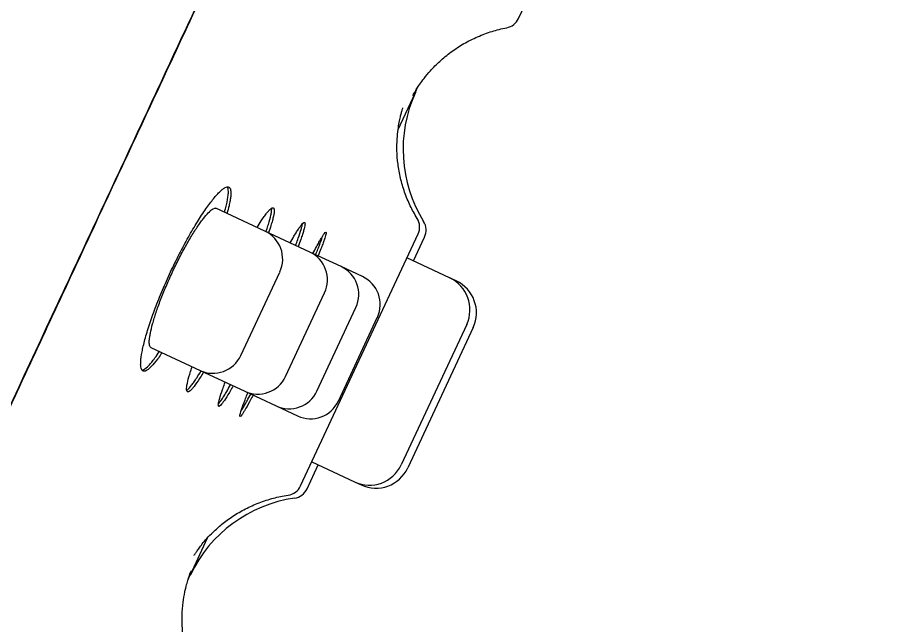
# Model space of a CAD drawing. Header units: millimetres. Extents: x 169 to 4368, y -1049 to 1924.
# Drawn here: x 494.43 to 496.036, y 1181.318 to 1182.426 of the extents above; entities that cross this region are included whole.
import ezdxf

# ---------------------------------------------------------------- set-up
doc = ezdxf.new("R2010")
doc.units = ezdxf.units.MM

msp = doc.modelspace()

# ---------------------------------------------------------------- linework, layer by layer
for p, q in [((495.3421, 1182.424), (495.5562, 1182.883)), ((495.1226, 1182.2218), (495.1541, 1182.2893)), ((494.8801, 1182.0365), (494.7908, 1182.0782)), ((494.9617, 1181.9985), (494.8801, 1182.0365)), ((494.945, 1181.5723), (495.1591, 1182.0314)), ((495.1505, 1181.9822), (495.1708, 1182.0258)), ((495.0188, 1181.9719), (494.9617, 1181.9985)), ((495.2166, 1181.9513), (495.1387, 1181.9877)), ((495.0578, 1181.9537), (495.0188, 1181.9719)), ((494.8362, 1181.8098), (494.9072, 1181.9621)), ((495.2284, 1181.9458), (495.2166, 1181.9513)), ((495.2279, 1181.9446), (495.2284, 1181.9458)), ((494.9178, 1181.7718), (494.9888, 1181.9241)), ((494.9749, 1181.7452), (495.0459, 1181.8974)), ((495.0138, 1181.727), (495.0848, 1181.8793)), ((495.2476, 1181.8663), (495.1284, 1181.6107)), ((495.2594, 1181.8608), (495.1402, 1181.6052)), ((494.6725, 1181.8244), (494.7618, 1181.7828)), ((494.7618, 1181.7828), (494.8433, 1181.7447)), ((494.8433, 1181.7447), (494.9004, 1181.7181)), ((494.9004, 1181.7181), (494.9394, 1181.6999)), ((494.9654, 1181.6161), (495.0434, 1181.5797)), ((494.9568, 1181.5669), (494.9772, 1181.6106)), ((495.0434, 1181.5797), (495.0551, 1181.5742)), ((495.0551, 1181.5742), (495.0557, 1181.5754)), ((494.7443, 1181.4104), (494.7757, 1181.4778))]:
    msp.add_line(p, q)
for centre, radius, start, end in [((495.315, 1182.4367), 0.03, 280.7898, 334.9945), ((495.3817, 1182.1859), 0.25, 155.5758, 211.7642), ((495.1319, 1182.0441), 0.03, 334.9999, 31.5653), ((495.1437, 1182.0385), 0.03, 334.9999, 31.7561), ((494.8564, 1181.9858), 0.056, 335, 65), ((494.938, 1181.9477), 0.056, 335, 65), ((494.9951, 1181.9211), 0.056, 335, 65), ((495.0341, 1181.9029), 0.056, 335, 65), ((495.1896, 1181.8933), 0.064, 335, 65), ((495.2014, 1181.8878), 0.064, 335, 65), ((494.7854, 1181.8335), 0.056, 245, 335), ((494.867, 1181.7955), 0.056, 245, 335), ((494.9241, 1181.7688), 0.056, 245, 335), ((494.9631, 1181.7507), 0.056, 245, 335), ((495.0704, 1181.6377), 0.064, 245, 335), ((495.0822, 1181.6322), 0.064, 245, 335), ((494.9178, 1181.585), 0.03, 278.435, 334.9944), ((494.9296, 1181.5796), 0.03, 278.2462, 334.9944), ((494.9698, 1181.3025), 0.25, 98.2355, 154.4238)]:
    msp.add_arc(centre, radius, start, end)
for points, knots in [([(492.4455, 1177.489), (492.4455, 1177.489), (492.4455, 1177.489), (492.4457, 1177.4894), (492.4466, 1177.4914), (492.45, 1177.4987), (492.4588, 1177.5176), (492.4729, 1177.5478), (492.4916, 1177.5879), (492.5137, 1177.6353), (492.5379, 1177.6874), (492.5644, 1177.7441), (492.5943, 1177.8081), (492.6276, 1177.8797), (492.663, 1177.9556), (492.6937, 1178.0214), (492.716, 1178.0692), (492.7282, 1178.0954), (492.7367, 1178.1136), (492.7459, 1178.1333), (492.7601, 1178.1636), (492.782, 1178.2107), (492.8082, 1178.2668), (492.836, 1178.3266), (492.865, 1178.3887), (492.9001, 1178.4641), (492.9448, 1178.5599), (492.9983, 1178.6747), (493.0601, 1178.8073), (493.1263, 1178.9494), (493.1983, 1179.1039), (493.2741, 1179.2665), (493.3562, 1179.4427), (493.4417, 1179.6263), (493.5337, 1179.8237), (493.6332, 1180.0371), (493.7188, 1180.2209), (493.7889, 1180.3712), (493.8298, 1180.459), (493.8616, 1180.5273), (493.8814, 1180.5698), (493.9005, 1180.6107), (493.9218, 1180.6564), (493.9545, 1180.7266), (494.0053, 1180.8356), (494.0957, 1181.0296), (494.2185, 1181.2929), (494.3647, 1181.6066), (494.5166, 1181.9325), (494.6728, 1182.2676), (494.8269, 1182.5982), (494.9503, 1182.863), (495.0312, 1183.0366), (495.0747, 1183.13), (495.1013, 1183.187), (495.1262, 1183.2404), (495.1532, 1183.2984), (495.2008, 1183.4006), (495.2668, 1183.5421), (495.3606, 1183.7433), (495.4617, 1183.9604), (495.5687, 1184.1898), (495.6679, 1184.4026), (495.7582, 1184.5963), (495.8355, 1184.7621), (495.8897, 1184.8784), (495.9248, 1184.9538), (495.9484, 1185.0044), (495.9732, 1185.0576), (496.0041, 1185.124), (496.0234, 1185.1655), (496.0359, 1185.1921)], [0, 0, 0, 0, 0.003912, 0.008059, 0.017229, 0.04406, 0.073233, 0.102451, 0.13115, 0.157102, 0.179165, 0.199447, 0.219812, 0.239559, 0.257449, 0.273451, 0.280966, 0.285329, 0.288107, 0.290934, 0.295923, 0.304046, 0.314681, 0.322748, 0.331116, 0.341654, 0.354001, 0.36887, 0.384512, 0.400799, 0.41665, 0.434494, 0.451638, 0.470275, 0.489167, 0.509363, 0.531857, 0.54161, 0.55199, 0.556657, 0.560857, 0.563959, 0.568187, 0.573697, 0.58366, 0.598755, 0.627971, 0.657092, 0.686051, 0.718511, 0.750155, 0.777919, 0.792223, 0.798583, 0.804, 0.808176, 0.813518, 0.820242, 0.836801, 0.853293, 0.877005, 0.898457, 0.919114, 0.938823, 0.955679, 0.969161, 0.974587, 0.979357, 0.984977, 0.991938, 1, 1, 1, 1]), ([(493.58, 1179.9248), (493.6259, 1180.0232), (493.673, 1180.1243), (493.7694, 1180.3312), (493.8187, 1180.4369), (493.9191, 1180.6524), (493.9703, 1180.762), (494.0739, 1180.9845), (494.1265, 1181.0973), (494.2858, 1181.4391), (494.3941, 1181.6714), (494.5571, 1182.0212), (494.6116, 1182.138), (494.7202, 1182.3711), (494.7744, 1182.4874), (494.8282, 1182.6029)], [0, 0, 0, 0, 0.125, 0.125, 0.25, 0.25, 0.375, 0.375, 0.5, 0.5, 0.75, 0.75, 0.875, 0.875, 1, 1, 1, 1]), ([(495.1495, 1182.2836), (495.1495, 1182.2836), (495.1496, 1182.2838), (495.1505, 1182.2855), (495.1529, 1182.2898), (495.1567, 1182.2961), (495.1623, 1182.3046), (495.1705, 1182.3159), (495.1824, 1182.3303), (495.1989, 1182.3468), (495.2191, 1182.3636), (495.2425, 1182.3788), (495.2671, 1182.3912), (495.2941, 1182.4011), (495.3106, 1182.4053), (495.3206, 1182.4072)], [0, 0, 0, 0, 0.038409, 0.104596, 0.157237, 0.203483, 0.250641, 0.306557, 0.379463, 0.471973, 0.575376, 0.681669, 0.788332, 0.894818, 1, 1, 1, 1]), ([(495.1541, 1182.2893), (495.1551, 1182.2915), (495.1564, 1182.2944), (495.1577, 1182.2973), (495.1581, 1182.2982)], [0, 0, 0, 0, 0.6773221, 1, 1, 1, 1]), ([(495.1575, 1182.0598), (495.1524, 1182.068), (495.1447, 1182.0823), (495.134, 1182.1077), (495.1268, 1182.1329), (495.1221, 1182.1585), (495.1203, 1182.1824), (495.1207, 1182.2037), (495.1224, 1182.2211), (495.1246, 1182.2347), (495.1268, 1182.245), (495.1288, 1182.2526), (495.1303, 1182.258), (495.1313, 1182.2608), (495.1314, 1182.2613), (495.1314, 1182.2613)], [0, 0, 0, 0, 0.100202, 0.203196, 0.305219, 0.405128, 0.500015, 0.584671, 0.65553, 0.714667, 0.76724, 0.818697, 0.874163, 0.938537, 1, 1, 1, 1]), ([(494.7082, 1181.9622), (494.7134, 1181.9734), (494.7187, 1181.9842), (494.7268, 1182.0001), (494.7295, 1182.0053), (494.7351, 1182.0156), (494.7379, 1182.0207), (494.7461, 1182.0354), (494.7516, 1182.0447), (494.7596, 1182.0576), (494.7622, 1182.0617), (494.7674, 1182.0697), (494.77, 1182.0734), (494.7774, 1182.084), (494.782, 1182.0903), (494.7886, 1182.0983), (494.7907, 1182.1008), (494.7947, 1182.1052), (494.7985, 1182.1091), (494.8018, 1182.112), (494.805, 1182.1144), (494.8064, 1182.1153), (494.8104, 1182.1173), (494.8126, 1182.1176), (494.8151, 1182.1165), (494.8158, 1182.1159), (494.8169, 1182.1141), (494.8173, 1182.1129), (494.8182, 1182.1087), (494.8182, 1182.1048), (494.8175, 1182.0976), (494.8171, 1182.0949), (494.816, 1182.0891), (494.8154, 1182.086), (494.8136, 1182.0784), (494.8124, 1182.0738), (494.8109, 1182.0688)], [0, 0, 0, 0, 0.085844, 0.085844, 0.128766, 0.128766, 0.171688, 0.171688, 0.257531, 0.257531, 0.300453, 0.300453, 0.343375, 0.343375, 0.429219, 0.429219, 0.472141, 0.472141, 0.515063, 0.557985, 0.557985, 0.600907, 0.600907, 0.68675, 0.68675, 0.729672, 0.729672, 0.772594, 0.772594, 0.858438, 0.858438, 0.90136, 0.90136, 0.944282, 0.944282, 1, 1, 1, 1]), ([(494.8064, 1182.0709), (494.8067, 1182.072), (494.807, 1182.0731), (494.8083, 1182.0779), (494.8092, 1182.0815), (494.8116, 1182.0914), (494.8126, 1182.0972), (494.8134, 1182.1045), (494.8135, 1182.1067), (494.8135, 1182.1105), (494.8133, 1182.1122), (494.8127, 1182.1151), (494.8123, 1182.1163), (494.8117, 1182.1173)], [0, 0, 0, 0, 0.044449, 0.044449, 0.202046, 0.202046, 0.517241, 0.517241, 0.674838, 0.674838, 0.832435, 0.832435, 1, 1, 1, 1]), ([(494.8657, 1182.0433), (494.8683, 1182.0475), (494.8708, 1182.0515), (494.8751, 1182.0579), (494.8768, 1182.0606), (494.8802, 1182.0653), (494.8833, 1182.0695), (494.886, 1182.0727), (494.8885, 1182.0754), (494.8897, 1182.0765), (494.8927, 1182.079), (494.8943, 1182.0796), (494.8959, 1182.0788), (494.8963, 1182.0783), (494.8968, 1182.0768), (494.8969, 1182.0757), (494.897, 1182.0718), (494.8965, 1182.0682), (494.895, 1182.0613), (494.8944, 1182.0587), (494.8929, 1182.0531), (494.892, 1182.0501), (494.8897, 1182.0427), (494.8883, 1182.0383), (494.8867, 1182.0335)], [0, 0, 0, 0, 0.087046, 0.087046, 0.155812, 0.155812, 0.224578, 0.293345, 0.293345, 0.362111, 0.362111, 0.499644, 0.499644, 0.56841, 0.56841, 0.637177, 0.637177, 0.774709, 0.774709, 0.843476, 0.843476, 0.912242, 0.912242, 1, 1, 1, 1]), ([(494.6725, 1181.8244), (494.6725, 1181.8244), (494.6725, 1181.8244), (494.6719, 1181.8247), (494.6713, 1181.8252), (494.6705, 1181.8266), (494.6701, 1181.8275), (494.6694, 1181.8308), (494.6692, 1181.8337), (494.6696, 1181.8393), (494.6698, 1181.8414), (494.6705, 1181.8458), (494.6709, 1181.8482), (494.6724, 1181.8558), (494.6738, 1181.8615), (494.6764, 1181.8711), (494.6774, 1181.8744), (494.6795, 1181.8812), (494.6817, 1181.8882), (494.6843, 1181.8957), (494.687, 1181.9033), (494.6885, 1181.9073), (494.693, 1181.9192), (494.6963, 1181.9274), (494.7016, 1181.9398), (494.7034, 1181.944), (494.7072, 1181.9525), (494.7091, 1181.9567), (494.7149, 1181.9692), (494.7189, 1181.9774), (494.7251, 1181.9895), (494.7272, 1181.9935), (494.7313, 1182.0013), (494.7355, 1182.0089), (494.7396, 1182.0161), (494.7437, 1182.0231), (494.7457, 1182.0266), (494.7518, 1182.0364), (494.7557, 1182.0424), (494.7612, 1182.0505), (494.763, 1182.053), (494.7665, 1182.0578), (494.7683, 1182.06), (494.7731, 1182.0661), (494.7761, 1182.0694), (494.7802, 1182.0733), (494.7814, 1182.0744), (494.7838, 1182.0763), (494.7849, 1182.077), (494.7879, 1182.0785), (494.7895, 1182.0787), (494.7908, 1182.0782), (494.7908, 1182.0782), (494.7908, 1182.0782)], [0, 0, 0, 0, 0.000203, 0.000203, 0.031429, 0.031429, 0.062655, 0.062655, 0.125107, 0.125107, 0.156333, 0.156333, 0.187559, 0.187559, 0.250011, 0.250011, 0.281237, 0.281237, 0.312463, 0.343689, 0.343689, 0.374915, 0.374915, 0.437368, 0.437368, 0.468594, 0.468594, 0.49982, 0.49982, 0.562272, 0.562272, 0.593498, 0.593498, 0.624724, 0.65595, 0.65595, 0.687176, 0.687176, 0.749628, 0.749628, 0.780854, 0.780854, 0.81208, 0.81208, 0.874532, 0.874532, 0.905758, 0.905758, 0.936984, 0.936984, 0.999437, 0.999437, 1, 1, 1, 1]), ([(494.8821, 1182.0356), (494.8824, 1182.0366), (494.8828, 1182.0375), (494.8843, 1182.0422), (494.8854, 1182.0457), (494.8884, 1182.0554), (494.8899, 1182.0609), (494.8914, 1182.0679), (494.8918, 1182.07), (494.8923, 1182.0737), (494.8924, 1182.0752), (494.8924, 1182.0772), (494.8924, 1182.0779), (494.8923, 1182.0784)], [0, 0, 0, 0, 0.0444803, 0.0444803, 0.2164981, 0.2164981, 0.5605336, 0.5605336, 0.7325514, 0.7325514, 0.9045691, 0.9045691, 1, 1, 1, 1]), ([(494.926, 1182.0151), (494.9284, 1182.0195), (494.9307, 1182.0235), (494.9347, 1182.0301), (494.9363, 1182.0328), (494.9394, 1182.0376), (494.9422, 1182.042), (494.9446, 1182.0454), (494.9468, 1182.0482), (494.9478, 1182.0494), (494.9504, 1182.0521), (494.9516, 1182.0528), (494.9527, 1182.0523), (494.9529, 1182.0519), (494.9531, 1182.0505), (494.9531, 1182.0495), (494.9527, 1182.0458), (494.9519, 1182.0423), (494.95, 1182.0356), (494.9492, 1182.0331), (494.9474, 1182.0276), (494.9464, 1182.0246), (494.9439, 1182.0174), (494.9423, 1182.0131), (494.9405, 1182.0084)], [0, 0, 0, 0, 0.086719, 0.086719, 0.155542, 0.155542, 0.224366, 0.29319, 0.29319, 0.362013, 0.362013, 0.499661, 0.499661, 0.568484, 0.568484, 0.637308, 0.637308, 0.774955, 0.774955, 0.843779, 0.843779, 0.912602, 0.912602, 1, 1, 1, 1]), ([(494.9359, 1182.0105), (494.9363, 1182.0114), (494.9367, 1182.0124), (494.9383, 1182.0169), (494.9396, 1182.0203), (494.943, 1182.0299), (494.9447, 1182.0353), (494.9467, 1182.0421), (494.9472, 1182.0441), (494.948, 1182.0475), (494.9482, 1182.0489), (494.9484, 1182.05)], [0, 0, 0, 0, 0.048839, 0.048839, 0.242761, 0.242761, 0.630604, 0.630604, 0.824525, 0.824525, 1, 1, 1, 1]), ([(494.9673, 1181.9959), (494.9697, 1182.0002), (494.9719, 1182.0043), (494.9755, 1182.011), (494.9771, 1182.0137), (494.9799, 1182.0187), (494.9825, 1182.0232), (494.9847, 1182.0266), (494.9867, 1182.0296), (494.9875, 1182.0309), (494.9897, 1182.0338), (494.9907, 1182.0346), (494.9914, 1182.0343), (494.9916, 1182.0339), (494.9915, 1182.0326), (494.9914, 1182.0317), (494.9906, 1182.0281), (494.9896, 1182.0248), (494.9873, 1182.0182), (494.9864, 1182.0157), (494.9844, 1182.0103), (494.9833, 1182.0074), (494.9806, 1182.0003), (494.9789, 1181.996), (494.977, 1181.9914)], [0, 0, 0, 0, 0.086539, 0.086539, 0.155393, 0.155393, 0.224246, 0.2931, 0.2931, 0.361954, 0.361954, 0.499661, 0.499661, 0.568514, 0.568514, 0.637368, 0.637368, 0.775075, 0.775075, 0.843929, 0.843929, 0.912782, 0.912782, 1, 1, 1, 1]), ([(494.9724, 1181.9935), (494.9728, 1181.9944), (494.9732, 1181.9953), (494.975, 1181.9998), (494.9763, 1182.0032), (494.98, 1182.0126), (494.982, 1182.0179), (494.9841, 1182.0242), (494.9847, 1182.0258), (494.9851, 1182.0273)], [0, 0, 0, 0, 0.061087, 0.061087, 0.306948, 0.306948, 0.79867, 0.79867, 1, 1, 1, 1]), ([(494.6926, 1181.815), (494.692, 1181.8141), (494.6913, 1181.8131), (494.6885, 1181.809), (494.6864, 1181.806), (494.6802, 1181.7978), (494.6765, 1181.7933), (494.6714, 1181.7881), (494.6698, 1181.7866), (494.6668, 1181.7841), (494.6655, 1181.7832), (494.6617, 1181.7811), (494.6596, 1181.7808), (494.6562, 1181.7823), (494.6551, 1181.7842), (494.6541, 1181.7885), (494.6538, 1181.7902), (494.6536, 1181.7942), (494.6537, 1181.7964), (494.6541, 1181.8038), (494.6549, 1181.8097), (494.6569, 1181.8198), (494.6576, 1181.8234), (494.6594, 1181.831), (494.6604, 1181.835), (494.6638, 1181.8475), (494.6665, 1181.8565), (494.6712, 1181.871), (494.673, 1181.876), (494.6765, 1181.8861), (494.6803, 1181.8964), (494.6844, 1181.907), (494.6887, 1181.9178), (494.691, 1181.9233), (494.698, 1181.94), (494.703, 1181.9511), (494.7082, 1181.9622)], [0, 0, 0, 0, 0.0121109, 0.0121109, 0.0550626, 0.0550626, 0.140966, 0.140966, 0.1839177, 0.1839177, 0.2268694, 0.2268694, 0.3127728, 0.3127728, 0.3986762, 0.3986762, 0.4416279, 0.4416279, 0.4845796, 0.4845796, 0.570483, 0.570483, 0.6134347, 0.6134347, 0.6563864, 0.6563864, 0.7422898, 0.7422898, 0.7852415, 0.7852415, 0.8281932, 0.8711449, 0.8711449, 0.9140966, 0.9140966, 1, 1, 1, 1]), ([(494.6559, 1181.7833), (494.656, 1181.7833), (494.656, 1181.7833), (494.6572, 1181.7835), (494.6583, 1181.7839), (494.6621, 1181.786), (494.6651, 1181.7884), (494.6702, 1181.7936), (494.672, 1181.7956), (494.6757, 1181.8002), (494.6777, 1181.8027), (494.6824, 1181.8089), (494.6851, 1181.8128), (494.688, 1181.8171)], [0, 0, 0, 0, 0.008747, 0.008747, 0.166133, 0.166133, 0.480907, 0.480907, 0.638294, 0.638294, 0.79568, 0.79568, 1, 1, 1, 1]), ([(494.7683, 1181.7797), (494.7678, 1181.7788), (494.7673, 1181.7779), (494.7647, 1181.7738), (494.7628, 1181.7707), (494.7572, 1181.7621), (494.7539, 1181.7574), (494.7496, 1181.7518), (494.7482, 1181.7502), (494.7457, 1181.7474), (494.7446, 1181.7463), (494.7416, 1181.7439), (494.74, 1181.7432), (494.7385, 1181.744), (494.7381, 1181.7445), (494.7375, 1181.746), (494.7372, 1181.7481), (494.7374, 1181.7512), (494.7379, 1181.7549), (494.7382, 1181.757), (494.7397, 1181.7639), (494.7411, 1181.7695), (494.744, 1181.7792), (494.7451, 1181.7827), (494.7467, 1181.7874), (494.747, 1181.7884), (494.7473, 1181.7895)], [0, 0, 0, 0, 0.01779, 0.01779, 0.086592, 0.086592, 0.224196, 0.224196, 0.292998, 0.292998, 0.3618, 0.3618, 0.499403, 0.499403, 0.568205, 0.568205, 0.637007, 0.705809, 0.705809, 0.774611, 0.774611, 0.912214, 0.912214, 0.981016, 0.981016, 1, 1, 1, 1]), ([(494.7375, 1181.7465), (494.738, 1181.7468), (494.7385, 1181.7472), (494.741, 1181.7493), (494.7435, 1181.752), (494.7478, 1181.7576), (494.7494, 1181.7597), (494.7527, 1181.7645), (494.7545, 1181.7671), (494.7587, 1181.7735), (494.7611, 1181.7775), (494.7638, 1181.7818)], [0, 0, 0, 0, 0.093504, 0.093504, 0.437122, 0.437122, 0.608931, 0.608931, 0.78074, 0.78074, 1, 1, 1, 1]), ([(494.8222, 1181.7546), (494.8217, 1181.7537), (494.8212, 1181.7529), (494.8188, 1181.7486), (494.817, 1181.7455), (494.8118, 1181.7368), (494.8088, 1181.7319), (494.8048, 1181.7261), (494.8036, 1181.7243), (494.8014, 1181.7215), (494.8005, 1181.7203), (494.7979, 1181.7176), (494.7967, 1181.7168), (494.7956, 1181.7173), (494.7954, 1181.7178), (494.7951, 1181.7192), (494.7952, 1181.7211), (494.7957, 1181.7241), (494.7965, 1181.7276), (494.797, 1181.7296), (494.7989, 1181.7364), (494.8006, 1181.7418), (494.804, 1181.7513), (494.8052, 1181.7547), (494.8069, 1181.7594), (494.8073, 1181.7604), (494.8076, 1181.7614)], [0, 0, 0, 0, 0.017342, 0.017342, 0.086202, 0.086202, 0.223922, 0.223922, 0.292782, 0.292782, 0.361642, 0.361642, 0.499361, 0.499361, 0.568221, 0.568221, 0.637081, 0.705941, 0.705941, 0.774801, 0.774801, 0.912521, 0.912521, 0.98138, 0.98138, 1, 1, 1, 1]), ([(494.7953, 1181.7218), (494.797, 1181.7236), (494.7991, 1181.7263), (494.8029, 1181.732), (494.8043, 1181.7342), (494.8073, 1181.7391), (494.809, 1181.7417), (494.8128, 1181.7483), (494.8151, 1181.7523), (494.8176, 1181.7567)], [0, 0, 0, 0, 0.3673072, 0.3673072, 0.5607983, 0.5607983, 0.7542894, 0.7542894, 1, 1, 1, 1]), ([(494.8586, 1181.7376), (494.8582, 1181.7367), (494.8577, 1181.7359), (494.8554, 1181.7316), (494.8537, 1181.7284), (494.8489, 1181.7195), (494.846, 1181.7146), (494.8424, 1181.7085), (494.8413, 1181.7068), (494.8394, 1181.7038), (494.8385, 1181.7026), (494.8363, 1181.6997), (494.8353, 1181.6988), (494.8346, 1181.6991), (494.8345, 1181.6995), (494.8345, 1181.7008), (494.8348, 1181.7026), (494.8355, 1181.7055), (494.8365, 1181.7089), (494.8372, 1181.7109), (494.8394, 1181.7175), (494.8414, 1181.7228), (494.8451, 1181.7322), (494.8464, 1181.7356), (494.8482, 1181.7401), (494.8486, 1181.7411), (494.849, 1181.7421)], [0, 0, 0, 0, 0.017116, 0.017116, 0.086006, 0.086006, 0.223784, 0.223784, 0.292674, 0.292674, 0.361563, 0.361563, 0.499342, 0.499342, 0.568231, 0.568231, 0.63712, 0.70601, 0.70601, 0.774899, 0.774899, 0.912678, 0.912678, 0.981567, 0.981567, 1, 1, 1, 1]), ([(494.8364, 1181.7082), (494.8372, 1181.7095), (494.8381, 1181.7109), (494.8402, 1181.7145), (494.8416, 1181.7168), (494.8444, 1181.7218), (494.8459, 1181.7245), (494.8496, 1181.7312), (494.8518, 1181.7353), (494.8541, 1181.7397)], [0, 0, 0, 0, 0.198081, 0.198081, 0.443563, 0.443563, 0.689045, 0.689045, 1, 1, 1, 1]), ([(494.7511, 1181.4457), (494.7511, 1181.4457), (494.7513, 1181.4461), (494.7525, 1181.448), (494.7554, 1181.4523), (494.7597, 1181.4585), (494.7659, 1181.4666), (494.7745, 1181.4768), (494.7864, 1181.4891), (494.8022, 1181.5032), (494.8217, 1181.5176), (494.8447, 1181.5309), (494.869, 1181.5419), (494.896, 1181.5505), (494.9123, 1181.5539), (494.9222, 1181.5553)], [0, 0, 0, 0, 0.046247, 0.113516, 0.171346, 0.223887, 0.276444, 0.334604, 0.404047, 0.488267, 0.584667, 0.686945, 0.791101, 0.895671, 1, 1, 1, 1]), ([(494.761, 1181.2071), (494.7562, 1181.2155), (494.749, 1181.2304), (494.7393, 1181.2566), (494.733, 1181.2829), (494.7294, 1181.3098), (494.7289, 1181.3355), (494.7306, 1181.3588), (494.7338, 1181.3777), (494.7372, 1181.392), (494.7402, 1181.4022), (494.7426, 1181.4096), (494.7445, 1181.4146), (494.7455, 1181.4172), (494.7457, 1181.4176), (494.7457, 1181.4176)], [0, 0, 0, 0, 0.100129, 0.205259, 0.309777, 0.413135, 0.513568, 0.605688, 0.681171, 0.739331, 0.787131, 0.832256, 0.881702, 0.942356, 1, 1, 1, 1]), ([(494.74, 1181.4016), (494.741, 1181.4036), (494.7424, 1181.4065), (494.7438, 1181.4094), (494.7443, 1181.4104)], [0, 0, 0, 0, 0.6916818, 1, 1, 1, 1])]:
    msp.add_open_spline(points, degree=3, knots=knots)

doc.saveas('drawing.dxf')
